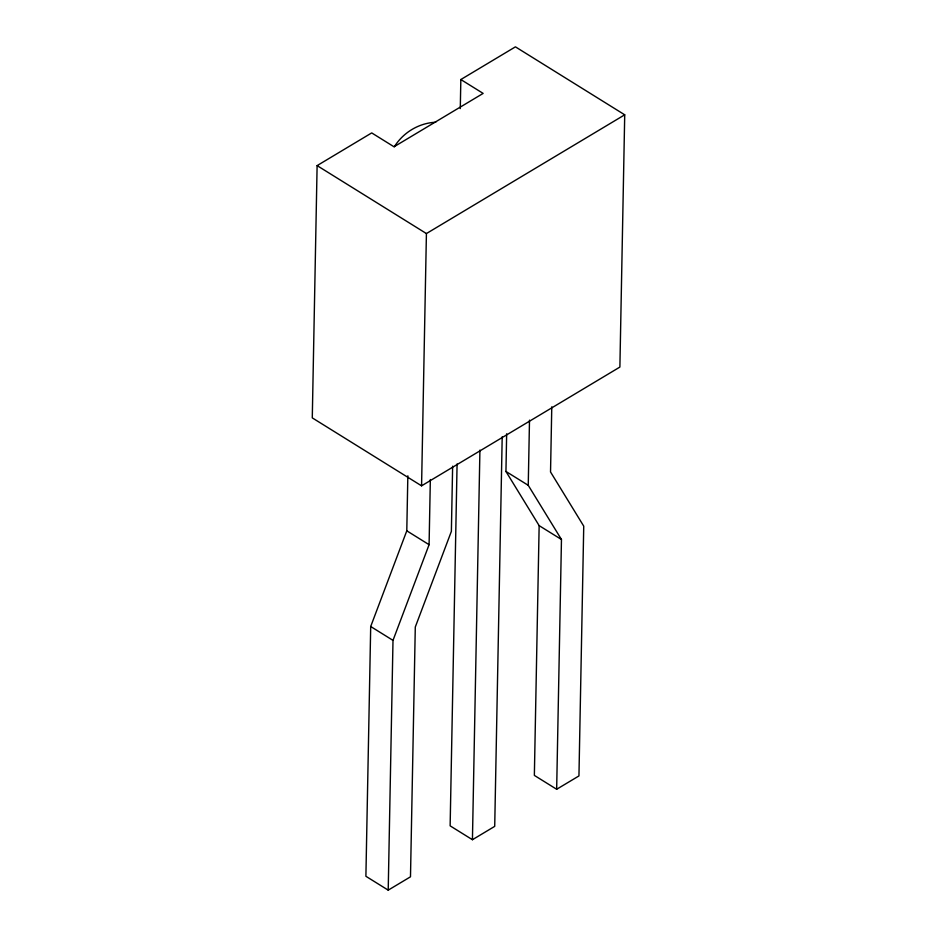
<?xml version="1.0" encoding="UTF-8"?>
<svg xmlns="http://www.w3.org/2000/svg" width="937" height="937" viewBox="0 0 937 937"><rect width="100%" height="100%" fill="white"/><g stroke="black" fill="none" stroke-linecap="round" stroke-linejoin="round"><path stroke-width="1.41" d="M460.84 79.54L483.141 93.407L394.02 146.781L371.708 132.913L317.116 165.615L312.279 417.879L421.568 485.834L619.884 367.07L624.721 114.806L515.432 46.85L460.84 79.54L460.278 108.587M407.841 475.809L406.787 530.822L370.701 626.513L365.898 876.282L388.211 890.15L410.488 876.809L415.29 627.029L451.376 531.349L452.63 466.193M388.211 890.15L393.001 640.381L429.087 544.69L430.341 479.533M421.568 485.834L426.417 233.559L624.721 114.806M457.08 463.967L450.135 825.848L472.435 839.716L494.713 826.364L502.197 436.771M472.435 839.716L479.92 450.111M539.15 525.634L534.359 775.403L556.66 789.27L561.462 539.501L539.15 525.634L505.945 471.452L506.659 433.796M561.462 539.501L528.245 485.319L529.499 420.163M551.776 406.81L550.534 471.967L583.739 526.149L578.949 775.93L556.66 789.27M394.336 146.758C403.203 132.504 418.886 122.993 435.74 122.243M317.116 165.615L426.417 233.559M505.945 471.452L528.245 485.319M406.787 530.822L429.087 544.69M370.701 626.513L393.001 640.381"/></g></svg>
